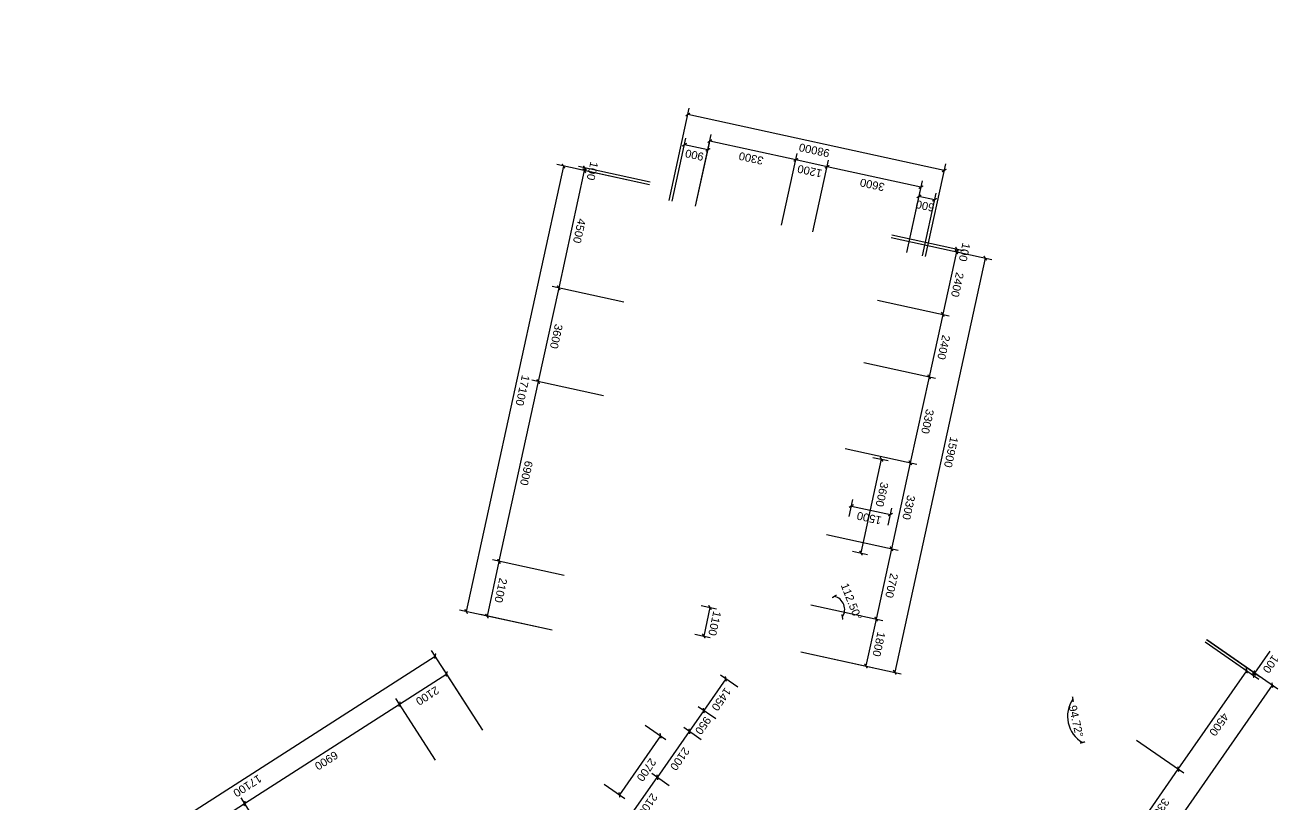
# Model space of a CAD drawing. Header units: millimetres. Extents: x -1802252 to 80507, y -1575242 to 571462.
# Drawn here: x -1795543 to -1748365, y -1035866 to -1006624 of the extents above; entities that cross this region are included whole.
import ezdxf

# ---------------------------------------------------------------- set-up
doc = ezdxf.new("R2010")
doc.units = ezdxf.units.MM
for name, color, linetype in [('AXIS', 3, 'Continuous'), ('PUB_DIM', 3, 'Continuous'), ('PUB_WINDW', 7, 'Continuous'), ('WINDOW', 2, 'Continuous')]:
    doc.layers.add(name, color=color, linetype=linetype)
doc.styles.add('DIM_FONT', font='SIMPLEX', dxfattribs={"width": 0.8})
doc.styles.get("Standard").update_dxf_attribs({"font": 'arial.ttf'})
doc.dimstyles.new('NORMAL', dxfattribs={"dimscale": 2, "dimtxt": 300, "dimasz": 1, "dimexe": 250, "dimexo": 300, "dimgap": 0.09, "dimtad": 1, "dimtoh": 1, "dimdec": 0, "dimzin": 0, "dimdsep": 46, "dimtxsty": 'DIM_FONT', "dimcen": 0.09, "dimadec": 0, "dimazin": 0, "dimtfac": 1, "dimtdec": 0, "dimtix": 1, "dimtofl": 0, "dimtmove": 2, "dimatfit": 3, "dimfxl": 1, "dimtolj": 1, "dimtzin": 0, "dimarcsym": 0})

# ---------------------------------------------------------------- blocks, each defined once
blk = doc.blocks.new('_DIMX')
at = {"const_width": 50}
blk.add_lwpolyline([(-70, -70), (70, 70)], dxfattribs=at)
blk = doc.blocks.new('*D59')
at = {"color": 0, "linetype": 'ByBlock', "transparency": 16777216}
for p, q in [((1188521, 75013), (1189573, 72472)), ((1186581, 74209), (1187633, 71669)), ((1187538, 71900), (1189477, 72703))]:
    blk.add_line(p, q, dxfattribs=at)
at = {"layer": 'DEFPOINTS', "color": 0, "linetype": 'ByBlock', "transparency": 16777216}
for p in [(1188406, 75290), (1186466, 74486), (1189478, 72703)]:
    blk.add_point(p, dxfattribs=at)
at = {"color": 0, "linetype": 'ByBlock', "transparency": 16777216}
for p, rotation in [((1189478, 72703), 22.49999999999839), ((1187537, 71900), 202.4999999999984)]:
    blk.add_blockref('_DIMX', p, dxfattribs=dict(at, rotation=rotation))
at = {"color": 7, "linetype": 'ByBlock', "transparency": 16777216, "insert": (1188393, 72579), "char_height": 300, "attachment_point": 5, "rotation": 22.5}
blk.add_mtext('\\A1;2100', dxfattribs=at)
blk = doc.blocks.new('*D58')
at = {"color": 0, "linetype": 'ByBlock', "transparency": 16777216}
for p, q in [((1193080, 75013), (1192027, 72472)), ((1195020, 74209), (1193967, 71669)), ((1194062, 71900), (1192124, 72703))]:
    blk.add_line(p, q, dxfattribs=at)
at = {"layer": 'DEFPOINTS', "color": 0, "linetype": 'ByBlock', "transparency": 16777216}
for p in [(1193194, 75290), (1195135, 74486), (1192123, 72703)]:
    blk.add_point(p, dxfattribs=at)
at = {"color": 0, "linetype": 'ByBlock', "transparency": 16777216}
for p, rotation in [((1192123, 72703), 157.5000000000016), ((1194063, 71900), 337.5000000000016)]:
    blk.add_blockref('_DIMX', p, dxfattribs=dict(at, rotation=rotation))
at = {"color": 7, "linetype": 'ByBlock', "transparency": 16777216, "insert": (1193208, 72579), "char_height": 300, "attachment_point": 5, "rotation": 337.5}
blk.add_mtext('\\A1;2100', dxfattribs=at)
blk = doc.blocks.new('*D57')
at = {"color": 0, "linetype": 'ByBlock', "transparency": 16777216}
for p, q in [((1195020, 74209), (1193967, 71669)), ((1200437, 69259), (1194064, 71899)), ((1201395, 71569), (1200342, 69028))]:
    blk.add_line(p, q, dxfattribs=at)
at = {"layer": 'DEFPOINTS', "color": 0, "linetype": 'ByBlock', "transparency": 16777216}
for p in [(1195135, 74486), (1194063, 71900), (1201509, 71846)]:
    blk.add_point(p, dxfattribs=at)
at = {"color": 0, "linetype": 'ByBlock', "transparency": 16777216}
for p, rotation in [((1194063, 71900), 157.5000000000016), ((1200438, 69259), 337.5000000000016)]:
    blk.add_blockref('_DIMX', p, dxfattribs=dict(at, rotation=rotation))
at = {"color": 7, "linetype": 'ByBlock', "transparency": 16777216, "insert": (1197365, 70856), "char_height": 300, "attachment_point": 5, "rotation": 337.5}
blk.add_mtext('\\A1;6900', dxfattribs=at)
blk = doc.blocks.new('*D37')
at = {"color": 0, "linetype": 'ByBlock', "transparency": 16777216}
for p, q in [((1170673, 74505), (1168133, 73453)), ((1168364, 73548), (1168823, 72441)), ((1171133, 73397), (1168592, 72344))]:
    blk.add_line(p, q, dxfattribs=at)
at = {"layer": 'DEFPOINTS', "color": 0, "linetype": 'ByBlock', "transparency": 16777216}
for p in [(1170951, 74620), (1171410, 73512), (1168823, 72440)]:
    blk.add_point(p, dxfattribs=at)
at = {"color": 0, "linetype": 'ByBlock', "transparency": 16777216}
for p, rotation in [((1168364, 73549), 112.5000000000048), ((1168823, 72440), 292.5000000000048)]:
    blk.add_blockref('_DIMX', p, dxfattribs=dict(at, rotation=rotation))
at = {"color": 7, "linetype": 'ByBlock', "transparency": 16777216, "insert": (1168871, 73109), "char_height": 300, "attachment_point": 5, "rotation": 292.5}
blk.add_mtext('\\A1;1200', dxfattribs=at)
blk = doc.blocks.new('*D31')
at = {"color": 0, "linetype": 'ByBlock', "transparency": 16777216}
for p, q in [((1171133, 73397), (1168592, 72344)), ((1168823, 72439), (1170085, 69392)), ((1172396, 70348), (1169855, 69296))]:
    blk.add_line(p, q, dxfattribs=at)
at = {"layer": 'DEFPOINTS', "color": 0, "linetype": 'ByBlock', "transparency": 16777216}
for p in [(1171410, 73512), (1172673, 70463), (1170086, 69391)]:
    blk.add_point(p, dxfattribs=at)
at = {"color": 0, "linetype": 'ByBlock', "transparency": 16777216}
for p, rotation in [((1168823, 72440), 112.5000000000048), ((1170086, 69391), 292.5000000000048)]:
    blk.add_blockref('_DIMX', p, dxfattribs=dict(at, rotation=rotation))
at = {"color": 7, "linetype": 'ByBlock', "transparency": 16777216, "insert": (1169732, 71030), "char_height": 300, "attachment_point": 5, "rotation": 292.5}
blk.add_mtext('\\A1;3300', dxfattribs=at)
blk = doc.blocks.new('*D27')
at = {"color": 0, "linetype": 'ByBlock', "transparency": 16777216}
for p, q in [((1186581, 74209), (1187633, 71669)), ((1181164, 69259), (1187536, 71899)), ((1180206, 71569), (1181258, 69028))]:
    blk.add_line(p, q, dxfattribs=at)
at = {"layer": 'DEFPOINTS', "color": 0, "linetype": 'ByBlock', "transparency": 16777216}
for p in [(1186466, 74486), (1180091, 71846), (1187537, 71900)]:
    blk.add_point(p, dxfattribs=at)
at = {"color": 0, "linetype": 'ByBlock', "transparency": 16777216}
for p, rotation in [((1187537, 71900), 22.49999999999839), ((1181163, 69259), 202.4999999999984)]:
    blk.add_blockref('_DIMX', p, dxfattribs=dict(at, rotation=rotation))
at = {"color": 7, "linetype": 'ByBlock', "transparency": 16777216, "insert": (1184235, 70856), "char_height": 300, "attachment_point": 5, "rotation": 22.5}
blk.add_mtext('\\A1;6900', dxfattribs=at)
blk = doc.blocks.new('*D34')
at = {"color": 0, "linetype": 'ByBlock', "transparency": 16777216}
for p, q in [((1172630, 68431), (1173682, 65890)), ((1172722, 68469), (1173775, 65928)), ((1173586, 66121), (1173585, 66120)), ((1173587, 66121), (1173679, 66159)), ((1173680, 66160), (1173681, 66160))]:
    blk.add_line(p, q, dxfattribs=at)
at = {"layer": 'DEFPOINTS', "color": 0, "linetype": 'ByBlock', "transparency": 16777216}
for p in [(1172515, 68708), (1172608, 68746), (1173679, 66159)]:
    blk.add_point(p, dxfattribs=at)
at = {"color": 0, "linetype": 'ByBlock', "transparency": 16777216}
for p, rotation in [((1173587, 66121), 22.49999999995891), ((1173679, 66159), 202.4999999999589)]:
    blk.add_blockref('_DIMX', p, dxfattribs=dict(at, rotation=rotation))
at = {"color": 7, "linetype": 'ByBlock', "transparency": 16777216, "insert": (1173518, 66417), "char_height": 300, "attachment_point": 5, "rotation": 22.5}
blk.add_mtext('\\A1;100', dxfattribs=at)
blk = doc.blocks.new('*D33')
at = {"color": 0, "linetype": 'ByBlock', "transparency": 16777216}
for p, q in [((1176880, 70191), (1177932, 67650)), ((1172722, 68469), (1173775, 65928)), ((1173680, 66160), (1177836, 67881))]:
    blk.add_line(p, q, dxfattribs=at)
at = {"layer": 'DEFPOINTS', "color": 0, "linetype": 'ByBlock', "transparency": 16777216}
for p in [(1176765, 70468), (1172608, 68746), (1177837, 67881)]:
    blk.add_point(p, dxfattribs=at)
at = {"color": 0, "linetype": 'ByBlock', "transparency": 16777216}
for p, rotation in [((1177837, 67881), 22.49999999999839), ((1173679, 66159), 202.4999999999984)]:
    blk.add_blockref('_DIMX', p, dxfattribs=dict(at, rotation=rotation))
at = {"color": 7, "linetype": 'ByBlock', "transparency": 16777216, "insert": (1175643, 67298), "char_height": 300, "attachment_point": 5, "rotation": 22.5}
blk.add_mtext('\\A1;4500', dxfattribs=at)
blk = doc.blocks.new('*D30')
at = {"color": 0, "linetype": 'ByBlock', "transparency": 16777216}
for p, q in [((1172396, 70348), (1170162, 69423)), ((1170394, 69518), (1170737, 68688)), ((1172740, 69516), (1170507, 68591))]:
    blk.add_line(p, q, dxfattribs=at)
at = {"layer": 'DEFPOINTS', "color": 0, "linetype": 'ByBlock', "transparency": 16777216}
for p in [(1172673, 70463), (1173017, 69631), (1170738, 68687)]:
    blk.add_point(p, dxfattribs=at)
at = {"color": 0, "linetype": 'ByBlock', "transparency": 16777216}
for p, rotation in [((1170393, 69519), 112.5000000000048), ((1170738, 68687), 292.5000000000048)]:
    blk.add_blockref('_DIMX', p, dxfattribs=dict(at, rotation=rotation))
at = {"color": 7, "linetype": 'ByBlock', "transparency": 16777216, "insert": (1170843, 69217), "char_height": 300, "attachment_point": 5, "rotation": 292.5}
blk.add_mtext('\\A1;900', dxfattribs=at)
blk = doc.blocks.new('*D32')
at = {"color": 0, "linetype": 'ByBlock', "transparency": 16777216}
for p, q in [((1180206, 71569), (1181258, 69028)), ((1176880, 70191), (1177932, 67650)), ((1177838, 67882), (1181162, 69259))]:
    blk.add_line(p, q, dxfattribs=at)
at = {"layer": 'DEFPOINTS', "color": 0, "linetype": 'ByBlock', "transparency": 16777216}
for p in [(1180091, 71846), (1176765, 70468), (1181163, 69259)]:
    blk.add_point(p, dxfattribs=at)
at = {"color": 0, "linetype": 'ByBlock', "transparency": 16777216}
for p, rotation in [((1181163, 69259), 22.49999999999839), ((1177837, 67881), 202.4999999999984)]:
    blk.add_blockref('_DIMX', p, dxfattribs=dict(at, rotation=rotation))
at = {"color": 7, "linetype": 'ByBlock', "transparency": 16777216, "insert": (1179385, 68847), "char_height": 300, "attachment_point": 5, "rotation": 22.5}
blk.add_mtext('\\A1;3600', dxfattribs=at)
blk = doc.blocks.new('*D53')
at = {"color": 0, "linetype": 'ByBlock', "transparency": 16777216}
for p, q in [((1201395, 71569), (1200342, 69028)), ((1204721, 70191), (1203668, 67650)), ((1203763, 67882), (1200439, 69259))]:
    blk.add_line(p, q, dxfattribs=at)
at = {"layer": 'DEFPOINTS', "color": 0, "linetype": 'ByBlock', "transparency": 16777216}
for p in [(1201509, 71846), (1204835, 70468), (1200438, 69259)]:
    blk.add_point(p, dxfattribs=at)
at = {"color": 0, "linetype": 'ByBlock', "transparency": 16777216}
for p, rotation in [((1200438, 69259), 157.5000000000016), ((1203764, 67881), 337.5000000000016)]:
    blk.add_blockref('_DIMX', p, dxfattribs=dict(at, rotation=rotation))
at = {"color": 7, "linetype": 'ByBlock', "transparency": 16777216, "insert": (1202216, 68847), "char_height": 300, "attachment_point": 5, "rotation": 337.5}
blk.add_mtext('\\A1;3600', dxfattribs=at)
blk = doc.blocks.new('*D21')
at = {"color": 0, "linetype": 'ByBlock', "transparency": 16777216}
for p, q in [((1174799, 95352), (1174799, 98602)), ((1206799, 95352), (1206799, 98602)), ((1206798, 98352), (1174800, 98352))]:
    blk.add_line(p, q, dxfattribs=at)
at = {"layer": 'DEFPOINTS', "color": 0, "linetype": 'ByBlock', "transparency": 16777216}
for p in [(1174799, 98352), (1174799, 95052), (1206799, 95052)]:
    blk.add_point(p, dxfattribs=at)
at = {"color": 0, "linetype": 'ByBlock', "transparency": 16777216, "rotation": 180}
blk.add_blockref('_DIMX', (1174799, 98352), dxfattribs=at)
at = {"color": 0, "linetype": 'ByBlock', "transparency": 16777216}
blk.add_blockref('_DIMX', (1206799, 98352), dxfattribs=at)
at = {"color": 7, "linetype": 'ByBlock', "transparency": 16777216, "insert": (1191670, 98652), "char_height": 300, "attachment_point": 5}
blk.add_mtext('\\A1;32000', dxfattribs=at)
blk = doc.blocks.new('*D98')
at = {"color": 0, "linetype": 'ByBlock', "transparency": 16777216}
blk.add_arc((1179500, 93644), 1130, 270.0507, 4.6694, dxfattribs=at)
at = {"layer": 'DEFPOINTS', "color": 0, "linetype": 'ByBlock', "transparency": 16777216}
for p in [(1179500, 93644), (1180054, 93690), (1181848, 93838), (1180092, 92682), (1179500, 89556)]:
    blk.add_point(p, dxfattribs=at)
at = {"color": 0, "linetype": 'ByBlock', "transparency": 16777216}
for p, rotation in [((1180626, 93737), 94.69477645253127), ((1179500, 92515), 180.0253604785293)]:
    blk.add_blockref('_DIMX', p, dxfattribs=dict(at, rotation=rotation))
at = {"color": 7, "linetype": 'ByBlock', "transparency": 16777216, "insert": (1180111, 93082), "char_height": 300, "attachment_point": 5, "rotation": 47.3601}
blk.add_mtext('\\A1;94.72°', dxfattribs=at)
blk = doc.blocks.new('*D41')
at = {"color": 0, "linetype": 'ByBlock', "transparency": 16777216}
for p, q in [((1170435, 80267), (1172650, 81184)), ((1173608, 78875), (1172555, 81416)), ((1171390, 77956), (1170338, 80497))]:
    blk.add_line(p, q, dxfattribs=at)
at = {"layer": 'DEFPOINTS', "color": 0, "linetype": 'ByBlock', "transparency": 16777216}
for p in [(1172651, 81185), (1173722, 78598), (1171505, 77679)]:
    blk.add_point(p, dxfattribs=at)
at = {"color": 0, "linetype": 'ByBlock', "transparency": 16777216}
for p, rotation in [((1172651, 81185), 22.49999999999809), ((1170434, 80266), 202.4999999999981)]:
    blk.add_blockref('_DIMX', p, dxfattribs=dict(at, rotation=rotation))
at = {"color": 7, "linetype": 'ByBlock', "transparency": 16777216, "insert": (1171428, 81003), "char_height": 300, "attachment_point": 5, "rotation": 22.5}
blk.add_mtext('\\A1;2400', dxfattribs=at)
blk = doc.blocks.new('*D40')
at = {"color": 0, "linetype": 'ByBlock', "transparency": 16777216}
for p, q in [((1176656, 80138), (1175604, 82678)), ((1172652, 81185), (1175699, 82447)), ((1173608, 78875), (1172555, 81416))]:
    blk.add_line(p, q, dxfattribs=at)
at = {"layer": 'DEFPOINTS', "color": 0, "linetype": 'ByBlock', "transparency": 16777216}
for p in [(1175700, 82447), (1176771, 79861), (1173722, 78598)]:
    blk.add_point(p, dxfattribs=at)
at = {"color": 0, "linetype": 'ByBlock', "transparency": 16777216}
for p, rotation in [((1175700, 82447), 22.49999999999809), ((1172651, 81185), 202.4999999999981)]:
    blk.add_blockref('_DIMX', p, dxfattribs=dict(at, rotation=rotation))
at = {"color": 7, "linetype": 'ByBlock', "transparency": 16777216, "insert": (1174061, 82093), "char_height": 300, "attachment_point": 5, "rotation": 22.5}
blk.add_mtext('\\A1;3300', dxfattribs=at)
blk = doc.blocks.new('*D24')
at = {"color": 0, "linetype": 'ByBlock', "transparency": 16777216}
for p, q in [((1167794, 80370), (1182482, 86454)), ((1183863, 83123), (1182387, 86685)), ((1169173, 77038), (1167697, 80600))]:
    blk.add_line(p, q, dxfattribs=at)
at = {"layer": 'DEFPOINTS', "color": 0, "linetype": 'ByBlock', "transparency": 16777216}
for p in [(1182483, 86454), (1183978, 82846), (1169288, 76761)]:
    blk.add_point(p, dxfattribs=at)
at = {"color": 0, "linetype": 'ByBlock', "transparency": 16777216}
for p, rotation in [((1182483, 86454), 22.49999999999811), ((1167793, 80370), 202.4999999999981)]:
    blk.add_blockref('_DIMX', p, dxfattribs=dict(at, rotation=rotation))
at = {"color": 7, "linetype": 'ByBlock', "transparency": 16777216, "insert": (1174503, 83474), "char_height": 300, "attachment_point": 5, "rotation": 22.5}
blk.add_mtext('\\A1;15900', dxfattribs=at)
blk = doc.blocks.new('*D39')
at = {"color": 0, "linetype": 'ByBlock', "transparency": 16777216}
for p, q in [((1169066, 78386), (1166851, 77468)), ((1169296, 77831), (1167080, 76914)), ((1167082, 77563), (1167311, 77010))]:
    blk.add_line(p, q, dxfattribs=at)
at = {"layer": 'DEFPOINTS', "color": 0, "linetype": 'ByBlock', "transparency": 16777216}
for p in [(1169343, 78500), (1169573, 77946), (1167311, 77009)]:
    blk.add_point(p, dxfattribs=at)
at = {"color": 0, "linetype": 'ByBlock', "transparency": 16777216}
for p, rotation in [((1167082, 77564), 112.5000000000099), ((1167311, 77009), 292.5000000000099)]:
    blk.add_blockref('_DIMX', p, dxfattribs=dict(at, rotation=rotation))
at = {"color": 7, "linetype": 'ByBlock', "transparency": 16777216, "insert": (1167474, 77401), "char_height": 300, "attachment_point": 5, "rotation": 292.5}
blk.add_mtext('\\A1;600', dxfattribs=at)
blk = doc.blocks.new('*D38')
at = {"color": 0, "linetype": 'ByBlock', "transparency": 16777216}
for p, q in [((1169081, 77000), (1168028, 79540)), ((1169173, 77038), (1168121, 79579)), ((1168123, 79309), (1168122, 79309)), ((1168124, 79309), (1168216, 79348)), ((1168217, 79348), (1168218, 79348))]:
    blk.add_line(p, q, dxfattribs=at)
at = {"layer": 'DEFPOINTS', "color": 0, "linetype": 'ByBlock', "transparency": 16777216}
for p in [(1168216, 79348), (1169195, 76723), (1169288, 76761)]:
    blk.add_point(p, dxfattribs=at)
at = {"color": 0, "linetype": 'ByBlock', "transparency": 16777216}
for p, rotation in [((1168124, 79309), 22.49999999999808), ((1168216, 79348), 202.4999999999981)]:
    blk.add_blockref('_DIMX', p, dxfattribs=dict(at, rotation=rotation))
at = {"color": 7, "linetype": 'ByBlock', "transparency": 16777216, "insert": (1168055, 79606), "char_height": 300, "attachment_point": 5, "rotation": 22.5}
blk.add_mtext('\\A1;100', dxfattribs=at)
blk = doc.blocks.new('*D35')
at = {"color": 0, "linetype": 'ByBlock', "transparency": 16777216}
for p, q in [((1168217, 79348), (1170433, 80266)), ((1171390, 77956), (1170338, 80497)), ((1169173, 77038), (1168121, 79579))]:
    blk.add_line(p, q, dxfattribs=at)
at = {"layer": 'DEFPOINTS', "color": 0, "linetype": 'ByBlock', "transparency": 16777216}
for p in [(1170434, 80266), (1171505, 77679), (1169288, 76761)]:
    blk.add_point(p, dxfattribs=at)
at = {"color": 0, "linetype": 'ByBlock', "transparency": 16777216}
for p, rotation in [((1170434, 80266), 22.49999999999809), ((1168216, 79348), 202.4999999999981)]:
    blk.add_blockref('_DIMX', p, dxfattribs=dict(at, rotation=rotation))
at = {"color": 7, "linetype": 'ByBlock', "transparency": 16777216, "insert": (1169210, 80084), "char_height": 300, "attachment_point": 5, "rotation": 22.5}
blk.add_mtext('\\A1;2400', dxfattribs=at)
blk = doc.blocks.new('*D43')
at = {"color": 0, "linetype": 'ByBlock', "transparency": 16777216}
for p, q in [((1178095, 83100), (1177487, 82848)), ((1178292, 81559), (1177719, 82943)), ((1178669, 81714), (1178061, 81462))]:
    blk.add_line(p, q, dxfattribs=at)
at = {"layer": 'DEFPOINTS', "color": 0, "linetype": 'ByBlock', "transparency": 16777216}
for p in [(1178372, 83214), (1177718, 82944), (1178946, 81828)]:
    blk.add_point(p, dxfattribs=at)
at = {"color": 0, "linetype": 'ByBlock', "transparency": 16777216}
for p, rotation in [((1177718, 82944), 112.5000000000057), ((1178292, 81558), 292.5000000000057)]:
    blk.add_blockref('_DIMX', p, dxfattribs=dict(at, rotation=rotation))
at = {"color": 7, "linetype": 'ByBlock', "transparency": 16777216, "insert": (1178282, 82366), "char_height": 300, "attachment_point": 5, "rotation": 292.5}
blk.add_mtext('\\A1;1500', dxfattribs=at)
blk = doc.blocks.new('*D42')
at = {"color": 0, "linetype": 'ByBlock', "transparency": 16777216}
for p, q in [((1179659, 82557), (1179437, 83094)), ((1179532, 82862), (1176208, 81486)), ((1176333, 81179), (1176111, 81716))]:
    blk.add_line(p, q, dxfattribs=at)
at = {"layer": 'DEFPOINTS', "color": 0, "linetype": 'ByBlock', "transparency": 16777216}
for p in [(1179774, 82280), (1176207, 81485), (1176448, 80902)]:
    blk.add_point(p, dxfattribs=at)
at = {"color": 0, "linetype": 'ByBlock', "transparency": 16777216}
for p, rotation in [((1179533, 82863), 22.49999999999804), ((1176207, 81485), 202.499999999998)]:
    blk.add_blockref('_DIMX', p, dxfattribs=dict(at, rotation=rotation))
at = {"color": 7, "linetype": 'ByBlock', "transparency": 16777216, "insert": (1177282, 82255), "char_height": 300, "attachment_point": 5, "rotation": 22.5}
blk.add_mtext('\\A1;3600', dxfattribs=at)
blk = doc.blocks.new('*D28')
at = {"color": 0, "linetype": 'ByBlock', "transparency": 16777216}
for p, q in [((1175701, 82448), (1178748, 83710)), ((1179705, 81401), (1178653, 83941)), ((1176656, 80138), (1175604, 82678))]:
    blk.add_line(p, q, dxfattribs=at)
at = {"layer": 'DEFPOINTS', "color": 0, "linetype": 'ByBlock', "transparency": 16777216}
for p in [(1178749, 83710), (1179820, 81123), (1176771, 79861)]:
    blk.add_point(p, dxfattribs=at)
at = {"color": 0, "linetype": 'ByBlock', "transparency": 16777216}
for p, rotation in [((1178749, 83710), 22.49999999999809), ((1175700, 82447), 202.4999999999981)]:
    blk.add_blockref('_DIMX', p, dxfattribs=dict(at, rotation=rotation))
at = {"color": 7, "linetype": 'ByBlock', "transparency": 16777216, "insert": (1177109, 83356), "char_height": 300, "attachment_point": 5, "rotation": 22.5}
blk.add_mtext('\\A1;3300', dxfattribs=at)
blk = doc.blocks.new('*D25')
at = {"color": 0, "linetype": 'ByBlock', "transparency": 16777216}
for p, q in [((1181244, 84744), (1182905, 85432)), ((1183863, 83123), (1182810, 85663)), ((1182200, 82434), (1181147, 84975))]:
    blk.add_line(p, q, dxfattribs=at)
at = {"layer": 'DEFPOINTS', "color": 0, "linetype": 'ByBlock', "transparency": 16777216}
for p in [(1182906, 85432), (1183978, 82846), (1182315, 82157)]:
    blk.add_point(p, dxfattribs=at)
at = {"color": 0, "linetype": 'ByBlock', "transparency": 16777216}
for p, rotation in [((1182906, 85432), 22.49999999999809), ((1181243, 84744), 202.4999999999981)]:
    blk.add_blockref('_DIMX', p, dxfattribs=dict(at, rotation=rotation))
at = {"color": 7, "linetype": 'ByBlock', "transparency": 16777216, "insert": (1181960, 85365), "char_height": 300, "attachment_point": 5, "rotation": 22.5}
blk.add_mtext('\\A1;1800', dxfattribs=at)
blk = doc.blocks.new('*D23')
at = {"color": 0, "linetype": 'ByBlock', "transparency": 16777216}
for p, q in [((1182200, 82434), (1181147, 84975)), ((1178750, 83711), (1181242, 84743)), ((1179705, 81401), (1178653, 83941))]:
    blk.add_line(p, q, dxfattribs=at)
at = {"layer": 'DEFPOINTS', "color": 0, "linetype": 'ByBlock', "transparency": 16777216}
for p in [(1181243, 84744), (1182315, 82157), (1179820, 81123)]:
    blk.add_point(p, dxfattribs=at)
at = {"color": 0, "linetype": 'ByBlock', "transparency": 16777216}
for p, rotation in [((1181243, 84744), 22.49999999999809), ((1178749, 83710), 202.4999999999981)]:
    blk.add_blockref('_DIMX', p, dxfattribs=dict(at, rotation=rotation))
at = {"color": 7, "linetype": 'ByBlock', "transparency": 16777216, "insert": (1179881, 84504), "char_height": 300, "attachment_point": 5, "rotation": 22.5}
blk.add_mtext('\\A1;2700', dxfattribs=at)
blk = doc.blocks.new('*D107')
at = {"color": 0, "linetype": 'ByBlock', "transparency": 16777216}
for p, q in [((1184440, 79380), (1185454, 79801)), ((1185584, 79491), (1185360, 80032)), ((1184567, 79070), (1184343, 79611))]:
    blk.add_line(p, q, dxfattribs=at)
at = {"layer": 'DEFPOINTS', "color": 0, "linetype": 'ByBlock', "transparency": 16777216}
for p in [(1185455, 79801), (1184682, 78793), (1185699, 79214)]:
    blk.add_point(p, dxfattribs=at)
at = {"color": 0, "linetype": 'ByBlock', "transparency": 16777216}
for p, rotation in [((1185455, 79801), 22.49999999997343), ((1184439, 79380), 202.4999999999734)]:
    blk.add_blockref('_DIMX', p, dxfattribs=dict(at, rotation=rotation))
at = {"color": 7, "linetype": 'ByBlock', "transparency": 16777216, "insert": (1184832, 79868), "char_height": 300, "attachment_point": 5, "rotation": 22.5}
blk.add_mtext('\\A1;1100', dxfattribs=at)
blk = doc.blocks.new('*D108')
at = {"color": 0, "linetype": 'ByBlock', "transparency": 16777216}
for p, q in [((1189450, 79912), (1189450, 80854)), ((1192150, 79912), (1192150, 80854)), ((1189451, 80604), (1192149, 80604))]:
    blk.add_line(p, q, dxfattribs=at)
at = {"layer": 'DEFPOINTS', "color": 0, "linetype": 'ByBlock', "transparency": 16777216}
for p in [(1192150, 80604), (1189450, 79612), (1192150, 79612)]:
    blk.add_point(p, dxfattribs=at)
at = {"color": 0, "linetype": 'ByBlock', "transparency": 16777216, "rotation": 180}
blk.add_blockref('_DIMX', (1189450, 80604), dxfattribs=at)
at = {"color": 0, "linetype": 'ByBlock', "transparency": 16777216}
blk.add_blockref('_DIMX', (1192150, 80604), dxfattribs=at)
at = {"color": 7, "linetype": 'ByBlock', "transparency": 16777216, "insert": (1190800, 80904), "char_height": 300, "attachment_point": 5}
blk.add_mtext('\\A1;2700', dxfattribs=at)
blk = doc.blocks.new('*D106')
at = {"color": 0, "linetype": 'ByBlock', "transparency": 16777216}
for p, q in [((1190800, 81947), (1190800, 81148)), ((1192900, 81947), (1192900, 81148)), ((1192899, 81398), (1190801, 81398))]:
    blk.add_line(p, q, dxfattribs=at)
at = {"layer": 'DEFPOINTS', "color": 0, "linetype": 'ByBlock', "transparency": 16777216}
for p in [(1190800, 82247), (1192900, 82247), (1190800, 81398)]:
    blk.add_point(p, dxfattribs=at)
at = {"color": 0, "linetype": 'ByBlock', "transparency": 16777216, "rotation": 180}
blk.add_blockref('_DIMX', (1190800, 81398), dxfattribs=at)
at = {"color": 0, "linetype": 'ByBlock', "transparency": 16777216}
blk.add_blockref('_DIMX', (1192900, 81398), dxfattribs=at)
at = {"color": 7, "linetype": 'ByBlock', "transparency": 16777216, "insert": (1191850, 81698), "char_height": 300, "attachment_point": 5}
blk.add_mtext('\\A1;2100', dxfattribs=at)
blk = doc.blocks.new('*D103')
at = {"color": 0, "linetype": 'ByBlock', "transparency": 16777216}
for p, q in [((1186300, 81947), (1186300, 81148)), ((1187750, 81947), (1187750, 81148)), ((1186301, 81398), (1187749, 81398))]:
    blk.add_line(p, q, dxfattribs=at)
at = {"layer": 'DEFPOINTS', "color": 0, "linetype": 'ByBlock', "transparency": 16777216}
for p in [(1186300, 82247), (1187750, 82247), (1187750, 81398)]:
    blk.add_point(p, dxfattribs=at)
at = {"color": 0, "linetype": 'ByBlock', "transparency": 16777216, "rotation": 180}
blk.add_blockref('_DIMX', (1186300, 81398), dxfattribs=at)
at = {"color": 0, "linetype": 'ByBlock', "transparency": 16777216}
blk.add_blockref('_DIMX', (1187750, 81398), dxfattribs=at)
at = {"color": 7, "linetype": 'ByBlock', "transparency": 16777216, "insert": (1187025, 81698), "char_height": 300, "attachment_point": 5}
blk.add_mtext('\\A1;1450', dxfattribs=at)
blk = doc.blocks.new('*D102')
at = {"color": 0, "linetype": 'ByBlock', "transparency": 16777216}
for p, q in [((1188700, 81947), (1188700, 81148)), ((1190800, 81947), (1190800, 81148)), ((1188701, 81398), (1190799, 81398))]:
    blk.add_line(p, q, dxfattribs=at)
at = {"layer": 'DEFPOINTS', "color": 0, "linetype": 'ByBlock', "transparency": 16777216}
for p in [(1188700, 82247), (1190800, 82247), (1190800, 81398)]:
    blk.add_point(p, dxfattribs=at)
at = {"color": 0, "linetype": 'ByBlock', "transparency": 16777216, "rotation": 180}
blk.add_blockref('_DIMX', (1188700, 81398), dxfattribs=at)
at = {"color": 0, "linetype": 'ByBlock', "transparency": 16777216}
blk.add_blockref('_DIMX', (1190800, 81398), dxfattribs=at)
at = {"color": 7, "linetype": 'ByBlock', "transparency": 16777216, "insert": (1189750, 81698), "char_height": 300, "attachment_point": 5}
blk.add_mtext('\\A1;2100', dxfattribs=at)
blk = doc.blocks.new('*D101')
at = {"color": 0, "linetype": 'ByBlock', "transparency": 16777216}
for p, q in [((1187750, 81947), (1187750, 81148)), ((1188700, 81947), (1188700, 81148)), ((1187751, 81398), (1188699, 81398))]:
    blk.add_line(p, q, dxfattribs=at)
at = {"layer": 'DEFPOINTS', "color": 0, "linetype": 'ByBlock', "transparency": 16777216}
for p in [(1187750, 82247), (1188700, 82247), (1188700, 81398)]:
    blk.add_point(p, dxfattribs=at)
at = {"color": 0, "linetype": 'ByBlock', "transparency": 16777216, "rotation": 180}
blk.add_blockref('_DIMX', (1187750, 81398), dxfattribs=at)
at = {"color": 0, "linetype": 'ByBlock', "transparency": 16777216}
blk.add_blockref('_DIMX', (1188700, 81398), dxfattribs=at)
at = {"color": 7, "linetype": 'ByBlock', "transparency": 16777216, "insert": (1188225, 81698), "char_height": 300, "attachment_point": 5}
blk.add_mtext('\\A1;950', dxfattribs=at)
blk = doc.blocks.new('*D20')
at = {"color": 0, "linetype": 'ByBlock', "transparency": 16777216}
blk.add_arc((1181900, 83161), 497, 90.1152, 202.3848, dxfattribs=at)
at = {"layer": 'DEFPOINTS', "color": 0, "linetype": 'ByBlock', "transparency": 16777216}
for p in [(1181900, 85756), (1181597, 83555), (1183500, 83823), (1181900, 83161), (1181206, 82873)]:
    blk.add_point(p, dxfattribs=at)
at = {"color": 0, "linetype": 'ByBlock', "transparency": 16777216}
for p, rotation in [((1181900, 83658), 0.05758458937330642), ((1181441, 82970), 292.4424154106186)]:
    blk.add_blockref('_DIMX', p, dxfattribs=dict(at, rotation=rotation))
at = {"color": 7, "linetype": 'ByBlock', "transparency": 16777216, "insert": (1181237, 83604), "char_height": 300, "attachment_point": 5, "rotation": 56.25}
blk.add_mtext('\\A1;112.50°', dxfattribs=at)
blk = doc.blocks.new('*D45')
at = {"color": 0, "linetype": 'ByBlock', "transparency": 16777216}
for p, q in [((1174900, 95352), (1174900, 97502)), ((1179399, 97252), (1174901, 97252)), ((1179400, 95352), (1179400, 97502))]:
    blk.add_line(p, q, dxfattribs=at)
at = {"layer": 'DEFPOINTS', "color": 0, "linetype": 'ByBlock', "transparency": 16777216}
for p in [(1174900, 97252), (1174900, 95052), (1179400, 95052)]:
    blk.add_point(p, dxfattribs=at)
at = {"color": 0, "linetype": 'ByBlock', "transparency": 16777216, "rotation": 180}
blk.add_blockref('_DIMX', (1174900, 97252), dxfattribs=at)
at = {"color": 0, "linetype": 'ByBlock', "transparency": 16777216}
blk.add_blockref('_DIMX', (1179400, 97252), dxfattribs=at)
at = {"color": 7, "linetype": 'ByBlock', "transparency": 16777216, "insert": (1177150, 97552), "char_height": 300, "attachment_point": 5}
blk.add_mtext('\\A1;4500', dxfattribs=at)
blk = doc.blocks.new('*D44')
at = {"color": 0, "linetype": 'ByBlock', "transparency": 16777216}
for p, q in [((1174800, 95352), (1174800, 97802)), ((1174900, 95352), (1174900, 97802)), ((1174799, 97552), (1173795, 97552)), ((1174900, 97552), (1174800, 97552)), ((1174901, 97552), (1174902, 97552))]:
    blk.add_line(p, q, dxfattribs=at)
at = {"layer": 'DEFPOINTS', "color": 0, "linetype": 'ByBlock', "transparency": 16777216}
for p in [(1174800, 97552), (1174800, 95052), (1174900, 95052)]:
    blk.add_point(p, dxfattribs=at)
at = {"color": 0, "linetype": 'ByBlock', "transparency": 16777216}
blk.add_blockref('_DIMX', (1174800, 97552), dxfattribs=at)
at = {"color": 0, "linetype": 'ByBlock', "transparency": 16777216, "rotation": 180}
blk.add_blockref('_DIMX', (1174900, 97552), dxfattribs=at)
at = {"color": 7, "linetype": 'ByBlock', "transparency": 16777216, "insert": (1174185, 97852), "char_height": 300, "attachment_point": 5}
blk.add_mtext('\\A1;100', dxfattribs=at)
blk = doc.blocks.new('*D22')
at = {"color": 0, "linetype": 'ByBlock', "transparency": 16777216}
for p, q in [((1179400, 95352), (1179400, 97502)), ((1182699, 97252), (1179401, 97252)), ((1182700, 95352), (1182700, 97502))]:
    blk.add_line(p, q, dxfattribs=at)
at = {"layer": 'DEFPOINTS', "color": 0, "linetype": 'ByBlock', "transparency": 16777216}
for p in [(1179400, 97252), (1179400, 95052), (1182700, 95052)]:
    blk.add_point(p, dxfattribs=at)
at = {"color": 0, "linetype": 'ByBlock', "transparency": 16777216, "rotation": 180}
blk.add_blockref('_DIMX', (1179400, 97252), dxfattribs=at)
at = {"color": 0, "linetype": 'ByBlock', "transparency": 16777216}
blk.add_blockref('_DIMX', (1182700, 97252), dxfattribs=at)
at = {"color": 7, "linetype": 'ByBlock', "transparency": 16777216, "insert": (1181050, 97552), "char_height": 300, "attachment_point": 5}
blk.add_mtext('\\A1;3300', dxfattribs=at)
blk = doc.blocks.new('*D54')
at = {"color": 0, "linetype": 'ByBlock', "transparency": 16777216}
for p, q in [((1193080, 75013), (1191721, 71733)), ((1207614, 65421), (1191818, 71964)), ((1208878, 68469), (1207519, 65189))]:
    blk.add_line(p, q, dxfattribs=at)
at = {"layer": 'DEFPOINTS', "color": 0, "linetype": 'ByBlock', "transparency": 16777216}
for p in [(1193194, 75290), (1191817, 71964), (1208993, 68746)]:
    blk.add_point(p, dxfattribs=at)
at = {"color": 0, "linetype": 'ByBlock', "transparency": 16777216}
for p, rotation in [((1191817, 71964), 157.5000000000017), ((1207615, 65420), 337.5000000000017)]:
    blk.add_blockref('_DIMX', p, dxfattribs=dict(at, rotation=rotation))
at = {"color": 7, "linetype": 'ByBlock', "transparency": 16777216, "insert": (1199831, 68969), "char_height": 300, "attachment_point": 5, "rotation": 337.5}
blk.add_mtext('\\A1;17100', dxfattribs=at)
blk = doc.blocks.new('*D29')
at = {"color": 0, "linetype": 'ByBlock', "transparency": 16777216}
for p, q in [((1169021, 78496), (1165741, 77137)), ((1165972, 77232), (1169736, 68145)), ((1172785, 69407), (1169506, 68048))]:
    blk.add_line(p, q, dxfattribs=at)
at = {"layer": 'DEFPOINTS', "color": 0, "linetype": 'ByBlock', "transparency": 16777216}
for p in [(1169298, 78610), (1173063, 69521), (1169737, 68144)]:
    blk.add_point(p, dxfattribs=at)
at = {"color": 0, "linetype": 'ByBlock', "transparency": 16777216}
for p, rotation in [((1165972, 77233), 112.4999999999984), ((1169737, 68144), 292.4999999999984)]:
    blk.add_blockref('_DIMX', p, dxfattribs=dict(at, rotation=rotation))
at = {"color": 7, "linetype": 'ByBlock', "transparency": 16777216, "insert": (1168131, 72803), "char_height": 300, "attachment_point": 5, "rotation": 292.5}
blk.add_mtext('\\A1;98000', dxfattribs=at)
blk = doc.blocks.new('*D26')
at = {"color": 0, "linetype": 'ByBlock', "transparency": 16777216}
for p, q in [((1188521, 75013), (1189879, 71733)), ((1173986, 65421), (1189783, 71964)), ((1172722, 68469), (1174081, 65189))]:
    blk.add_line(p, q, dxfattribs=at)
at = {"layer": 'DEFPOINTS', "color": 0, "linetype": 'ByBlock', "transparency": 16777216}
for p in [(1188406, 75290), (1189784, 71964), (1172608, 68746)]:
    blk.add_point(p, dxfattribs=at)
at = {"color": 0, "linetype": 'ByBlock', "transparency": 16777216}
for p, rotation in [((1189784, 71964), 22.49999999999831), ((1173985, 65420), 202.4999999999983)]:
    blk.add_blockref('_DIMX', p, dxfattribs=dict(at, rotation=rotation))
at = {"color": 7, "linetype": 'ByBlock', "transparency": 16777216, "insert": (1181770, 68969), "char_height": 300, "attachment_point": 5, "rotation": 22.5}
blk.add_mtext('\\A1;17100', dxfattribs=at)
blk = doc.blocks.new('*D36')
at = {"color": 0, "linetype": 'ByBlock', "transparency": 16777216}
for p, q in [((1169296, 77831), (1166755, 76779)), ((1166986, 76874), (1168363, 73550)), ((1170673, 74505), (1168133, 73453))]:
    blk.add_line(p, q, dxfattribs=at)
at = {"layer": 'DEFPOINTS', "color": 0, "linetype": 'ByBlock', "transparency": 16777216}
for p in [(1169573, 77946), (1170951, 74620), (1168364, 73549)]:
    blk.add_point(p, dxfattribs=at)
at = {"color": 0, "linetype": 'ByBlock', "transparency": 16777216}
for p, rotation in [((1166986, 76875), 112.5000000000048), ((1168364, 73549), 292.5000000000048)]:
    blk.add_blockref('_DIMX', p, dxfattribs=dict(at, rotation=rotation))
at = {"color": 7, "linetype": 'ByBlock', "transparency": 16777216, "insert": (1167952, 75326), "char_height": 300, "attachment_point": 5, "rotation": 292.5}
blk.add_mtext('\\A1;3600', dxfattribs=at)
blk = doc.blocks.new('1T4F53深新月')
at = {"layer": 'AXIS'}
for p1, p2, distance, picture, middle in [((1810.673, 46899.732), (5023.764, 30104.315), 3600, '*D54', (6658.44, 39122.094)), ((21803.014, 16499.302), (7654.862, 26103.457), -3600, '*D26', (16582.372, 24031.725)), ((21803.014, 16499.302), (18079.816, 19026.711), -2800, '*D33', (21345.531, 19831.45)), ((21885.752, 16443.137), (21803.014, 16499.302), -2800, '*D34', (23248.499, 18539.663))]:
    dim = blk.add_aligned_dim(p1=p1, p2=p2, distance=distance, dimstyle='NORMAL', dxfattribs=at)
    dim.commit()
    dim.dimension.update_dxf_attribs({"geometry": picture, "text_midpoint": middle, "insert": (723547.494, -925461.118)})
for base, p1, p2, angle, picture, middle in [((6082.791, 39470.128), (2656.224, 42479.886), (3332.664, 38944.008), 100.8302586, '*D53', (5449.914, 41181.697)), ((7379.301, 32693.03), (3332.664, 38944.008), (4629.174, 32166.91), 100.8302586, '*D57', (6436.389, 36025.209)), ((7773.891, 30630.435), (4629.174, 32166.91), (5023.764, 30104.315), 100.8302586, '*D58', (7281.94, 31605.363)), ((9227.472, 28420.114), (9392.354, 24924), (7654.862, 26103.457), 145.8302586, '*D59', (9927.725, 27582.172)), ((10964.965, 27240.656), (15101.258, 21048.639), (9392.354, 24924), 145.8302586, '*D27', (13650.922, 25054.762)), ((16673.868, 23365.295), (18079.816, 19026.711), (15101.258, 21048.639), 145.8302586, '*D32', (17994.653, 22106.118)), ((2202.821, 15935.327), (5264.711, 17241.02), (3775.431, 18251.983), 325.8302586, '*D25', (2778.967, 15181.632)), ((3692.1, 14924.363), (7498.629, 15724.574), (5264.711, 17241.02), 325.8302586, '*D23', (4640.566, 13917.927)), ((5926.019, 13407.918), (10228.974, 13871.141), (7498.629, 15724.574), 325.8302586, '*D28', (7122.698, 12232.988)), ((22649.711, 14037.856), (18479.621, 12880.121), (20333.054, 15610.466), 55.8302586, '*D31', (21474.781, 12841.178)), ((8656.364, 11554.484), (12959.319, 12017.707), (10228.974, 13871.141), 325.8302586, '*D40', (9853.043, 10379.554)), ((20796.277, 11307.511), (17805.645, 11887.269), (18479.621, 12880.121), 55.8302586, '*D37', (20211.076, 10979.579)), ((11386.709, 9701.051), (14945.025, 10669.755), (12959.319, 12017.707), 325.8302586, '*D41', (12211.068, 8778.862)), ((20122.301, 10314.658), (15783.718, 8908.71), (17805.645, 11887.269), 55.8302586, '*D36', (18863.125, 8993.873)), ((-5746.224, 6511.791), (-5721.317, 10477.819), (-3908.085, 7720.612), 123.3302586, '*D22', (-6903.495, 7725.555)), ((13372.415, 8353.099), (16930.731, 9321.804), (14945.025, 10669.755), 325.8302586, '*D35', (14196.774, 7430.91)), ((15358.12, 7005.147), (17013.468, 9265.639), (16930.731, 9321.804), 325.8302586, '*D38', (15230.995, 6728.852)), ((-3273.635, 2751.963), (-3908.085, 7720.612), (-1435.497, 3960.784), 123.3302586, '*D45', (-4760.584, 4467.038))]:
    dim = blk.add_linear_dim(base=base, p1=p1, p2=p2, angle=angle, dimstyle='NORMAL', dxfattribs=at)
    dim.commit()
    dim.dimension.update_dxf_attribs({"geometry": picture, "text_midpoint": middle, "insert": (723547.494, -925461.118)})
for base, p1, p2, angle, picture, middle, dimtype in [((-4137.208, 2063.165), (-18962.853, 30612.95), (-1380.001, 3876.397), 303.3302586, '*D21', (-13407.225, 16159.189), 129), ((1581.64, 15020.248), (16930.731, 9321.804), (3775.431, 18251.983), 145.8302586, '*D24', (8625.103, 10238.951), 129), ((17809.202, 7533.755), (15446.73, 8412.284), (15783.718, 8908.71), 55.8302586, '*D39', (17640.708, 7285.542), 129), ((-3469.344, 2503.572), (-1435.497, 3960.784), (-1380.55, 3877.232), 123.3302586, '*D44', (-3131.431, 1989.741), 128)]:
    dim = blk.add_linear_dim(base=base, p1=p1, p2=p2, angle=angle, dimstyle='NORMAL', dxfattribs=at)
    dim.commit()
    dim.dimension.update_dxf_attribs({"geometry": picture, "text_midpoint": middle, "dimtype": dimtype, "insert": (723547.494, -925461.118)})
at = {"layer": 'PUB_DIM', "color": 3}
dim = blk.add_aligned_dim(p1=(15379.894, 8313.826), p2=(20905.372, 16453.564), distance=-3600, text='98000', dimstyle='NORMAL', dxfattribs=at)
dim.commit()
dim.dimension.update_dxf_attribs({"geometry": '*D29', "text_midpoint": (20872.978, 10530.262), "insert": (723547.494, -925461.118)})
at = {"layer": 'PUB_DIM'}
for base, p1, p2, angle, picture, middle, dimtype in [((22880.015, 14969.294), (20333.054, 15610.466), (20838.536, 16355.106), 55.8302586, '*D30', (22627.385, 14597.138), 128), ((9181.89, 12506.698), (6557.57, 15050.809), (9536.289, 13028.773), 325.8302586, '*D42', (8116.228, 13230.099), 129)]:
    dim = blk.add_linear_dim(base=base, p1=p1, p2=p2, angle=angle, dimstyle='NORMAL', dxfattribs=at)
    dim.commit()
    dim.dimension.update_dxf_attribs({"geometry": picture, "text_midpoint": middle, "dimtype": dimtype, "insert": (723547.494, -925461.118)})
dim = blk.add_aligned_dim(p1=(7389.975, 14606.614), p2=(6547.505, 13365.548), distance=707.29, dimstyle='NORMAL', dxfattribs=at)
dim.commit()
dim.dimension.update_dxf_attribs({"geometry": '*D43', "text_midpoint": (7305.723, 13757.328), "insert": (723547.494, -925461.118)})
dim = blk.add_angular_dim_2l(base=(-2307.799, 9600.599), line1=((628.451, 10823.676), (-2786.921, 8577.614)), line2=((-4238.605, 10432.319), (-3129.167, 9014.875)), dimstyle='NORMAL', override={"dimdec": 2, "dimadec": 2, "dimtdec": 2}, dxfattribs=at)
dim.commit()
dim.dimension.update_dxf_attribs({"geometry": '*D98', "text_midpoint": (-2652.712, 9396.313), "insert": (723547.494, -925461.118)})
at = {"layer": 'WINDOW'}
for base, p1, p2, picture, middle in [((1157.985, 26312.236), (3469.783, 24601.021), (1986.23, 26856.918), '*D108', (1649.106, 25019.449)), ((1236.223, 24747.923), (-627.445, 26035.726), (526.43, 24281.14), '*D106', (408.631, 25460.377)), ((1236.223, 24747.923), (1680.305, 22526.553), (526.43, 24281.14), '*D102', (1562.505, 23705.791)), ((2390.098, 22993.337), (2202.296, 21732.812), (1680.305, 22526.553), '*D101', (2400.438, 22431.627)), ((2912.089, 22199.595), (2999.019, 20521.312), (2202.296, 21732.812), '*D103', (3059.795, 21429.006))]:
    dim = blk.add_linear_dim(base=base, p1=p1, p2=p2, angle=123.3302586, dimstyle='NORMAL', dxfattribs=at)
    dim.commit()
    dim.dimension.update_dxf_attribs({"geometry": picture, "text_midpoint": middle, "insert": (723547.494, -925461.118)})
dim = blk.add_aligned_dim(p1=(6774.52, 21067.594), p2=(5864.165, 21685.568), distance=635.747, dimstyle='NORMAL', dxfattribs=at)
dim.commit()
dim.dimension.update_dxf_attribs({"geometry": '*D107', "text_midpoint": (5793.783, 20602.365), "insert": (723547.494, -925461.118)})
dim = blk.add_angular_dim_2l(base=(4490.281, 15873.342), line1=((5275.295, 15921.253), (3220.767, 17315.923)), line2=((2484.702, 14916.882), (4653.642, 16343.249)), dimstyle='NORMAL', override={"dimdec": 2, "dimadec": 2, "dimtdec": 2}, dxfattribs=at)
dim.commit()
dim.dimension.update_dxf_attribs({"geometry": '*D20', "text_midpoint": (4647.799, 15545.778), "insert": (723547.494, -925461.118)})

msp = doc.modelspace()

# ---------------------------------------------------------------- block references
at = {"layer": 'PUB_WINDW', "rotation": 235.1845880182966}
msp.add_blockref('1T4F53深新月', (14090, 54931), dxfattribs=at)

doc.saveas('drawing.dxf')
